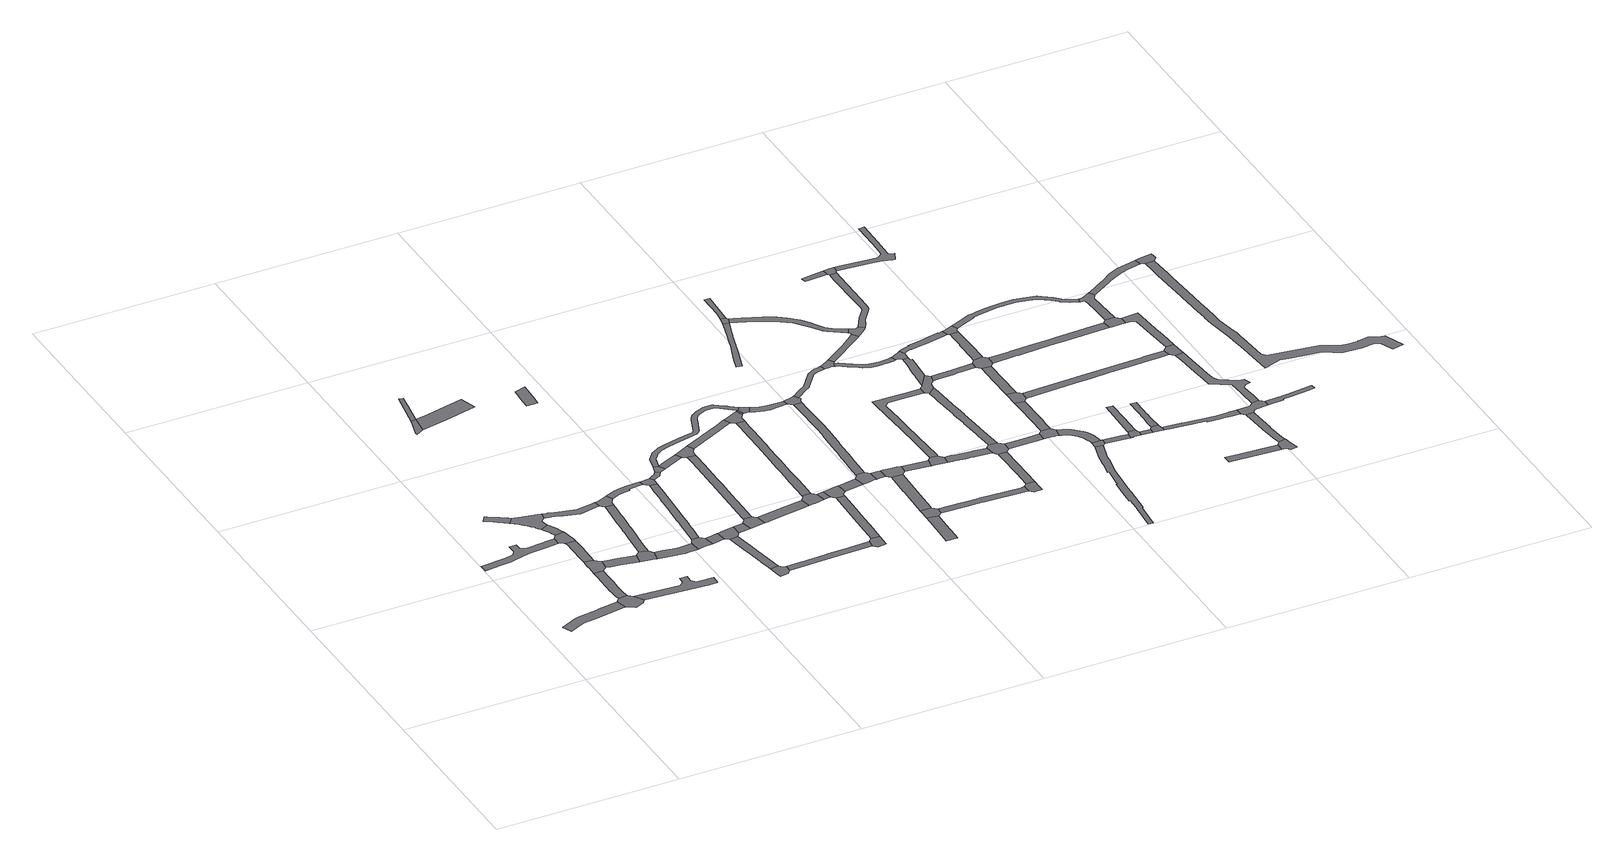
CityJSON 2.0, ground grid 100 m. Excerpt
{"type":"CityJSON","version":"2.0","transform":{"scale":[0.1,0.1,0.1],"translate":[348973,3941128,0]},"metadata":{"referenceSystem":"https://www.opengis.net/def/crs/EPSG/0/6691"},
"CityObjects":{
"road1":{"type":"Road","attributes":{"RoadStructureAttribute.sectionType":"1"},"geometry":[{"type":"MultiSurface","lod":"1","boundaries":[[[0,1,2,3,4,5,6,7,8,9,10,11,12]]]}]},
"road2":{"type":"Road","geometry":[{"type":"MultiSurface","lod":"1","boundaries":[[[13,14,15,16,17,18,19,20,21,22,23,24,25,26,27,28,29,30,31,32,33,34,35,36,37,38]]]}]},
"road3":{"type":"Road","geometry":[{"type":"MultiSurface","lod":"1","boundaries":[[[39,40,41,6,5,42,43,44,45]]]}]},
"road4":{"type":"Road","attributes":{"RoadStructureAttribute.sectionType":"1"},"geometry":[{"type":"MultiSurface","lod":"1","boundaries":[[[46,47,48,49,50,51,52,41,40,53,54,55,56,57,58,59,60,61,62]]]}]},
"road5":{"type":"Road","attributes":{"RoadStructureAttribute.sectionType":"1"},"geometry":[{"type":"MultiSurface","lod":"1","boundaries":[[[63,64,65,66,67,68,69,70,71,72,73]]]}]},
"road6":{"type":"Road","geometry":[{"type":"MultiSurface","lod":"1","boundaries":[[[61,74,75,76,77,78,79,80,81,82,83,84,62]]]}]},
"road7":{"type":"Road","attributes":{"RoadStructureAttribute.sectionType":"1"},"geometry":[{"type":"MultiSurface","lod":"1","boundaries":[[[85,86,87,88,89,90,79,78,91,92,93,94]]]}]},
"road8":{"type":"Road","geometry":[{"type":"MultiSurface","lod":"1","boundaries":[[[95,96,97,98,69,68,99,100,101,102,103,104,105,106,107,108,109,110,111]]]}]},
"road9":{"type":"Road","geometry":[{"type":"MultiSurface","lod":"1","boundaries":[[[112,113,114,85,94,115,116,117,118,119,120,121,122,123,124,13,38]]]}]},
"road10":{"type":"Road","attributes":{"RoadStructureAttribute.sectionType":"1"},"geometry":[{"type":"MultiSurface","lod":"1","boundaries":[[[108,125,126,127,128,129,123,122,130,131,132,109]]]}]},
"road11":{"type":"Road","attributes":{"RoadStructureAttribute.sectionType":"1"},"geometry":[{"type":"MultiSurface","lod":"1","boundaries":[[[133,134,75,74,135,136,137,138]]]}]},
"road12":{"type":"Road","geometry":[{"type":"MultiSurface","lod":"1","boundaries":[[[139,140,141,142,143,144,145,146,147,148,39,45]]]}]},
"road13":{"type":"Road","geometry":[{"type":"MultiSurface","lod":"1","boundaries":[[[149,150,151,152,153]]]}]},
"road14":{"type":"Road","geometry":[{"type":"MultiSurface","lod":"1","boundaries":[[[137,154,155,156,157,158,159,160,161,138]]]}]},
"road15":{"type":"Road","attributes":{"RoadStructureAttribute.sectionType":"1"},"geometry":[{"type":"MultiSurface","lod":"1","boundaries":[[[162,163,164,165,166,167,168,169,170,171,172,173,95,111]]]}]},
"road16":{"type":"Road","attributes":{"RoadStructureAttribute.sectionType":"1"},"geometry":[{"type":"MultiSurface","lod":"1","boundaries":[[[149,174,175,176,177,150]]]}]},
"road17":{"type":"Road","attributes":{"RoadStructureAttribute.sectionType":"1"},"geometry":[{"type":"MultiSurface","lod":"1","boundaries":[[[159,178,179,180,181,182,183,184,185,186,187,188,189,190,191,192,193,194,195,196,160]]]}]},
"road18":{"type":"Road","attributes":{"RoadStructureAttribute.sectionType":"1"},"geometry":[{"type":"MultiSurface","lod":"1","boundaries":[[[197,198,199,200,201,202,158,157,203,204,205,206,207]]]}]},
"road19":{"type":"Road","attributes":{"function":"3","RoadStructureAttribute.sectionType":"1"},"geometry":[{"type":"MultiSurface","lod":"1","boundaries":[[[208,209,210,211,212,213,149,153]]]}]},
"road20":{"type":"Road","geometry":[{"type":"MultiSurface","lod":"1","boundaries":[[[214,215,216,217,167,166,218,190,189,219,220]]]}]},
"road21":{"type":"Road","geometry":[{"type":"MultiSurface","lod":"1","boundaries":[[[221,222,223,224,225,197,207]]]}]},
"road22":{"type":"Road","attributes":{"RoadStructureAttribute.sectionType":"1"},"geometry":[{"type":"MultiSurface","lod":"1","boundaries":[[[226,227,228,229,230,231,232,233,234,235,236,214,220]]]}]},
"road23":{"type":"Road","attributes":{"RoadStructureAttribute.sectionType":"1"},"geometry":[{"type":"MultiSurface","lod":"1","boundaries":[[[222,237,238,239,240,223]]]}]},
"road24":{"type":"Road","attributes":{"RoadStructureAttribute.sectionType":"1"},"geometry":[{"type":"MultiSurface","lod":"1","boundaries":[[[224,241,242,243,244,245,246,247,248,249,250,251,252,253,254,255,256,257,258,259,260,261,262,263,264,265,266,267,268,269,225]]]}]},
"road25":{"type":"Road","geometry":[{"type":"MultiSurface","lod":"1","boundaries":[[[270,271,272,273,274,275,276,277,278,279]]]}]},
"road26":{"type":"Road","attributes":{"RoadStructureAttribute.sectionType":"1"},"geometry":[{"type":"MultiSurface","lod":"1","boundaries":[[[280,281,282,283,284,285,275,274,286,287,288,289]]]}]},
"road27":{"type":"Road","geometry":[{"type":"MultiSurface","lod":"1","boundaries":[[[288,290,291,292,293,239,238,289]]]}]},
"road28":{"type":"Road","geometry":[{"type":"MultiSurface","lod":"1","boundaries":[[[250,294,295,296,297,231,230,251]]]}]},
"road29":{"type":"Road","attributes":{"RoadStructureAttribute.sectionType":"1"},"geometry":[{"type":"MultiSurface","lod":"1","boundaries":[[[298,299,291,290]]]}]},
"road30":{"type":"Road","attributes":{"RoadStructureAttribute.sectionType":"1"},"geometry":[{"type":"MultiSurface","lod":"1","boundaries":[[[300,301,302,295,294,303,304]]]}]},
"road31":{"type":"Road","geometry":[{"type":"MultiSurface","lod":"1","boundaries":[[[305,306,307,308,309,310]]]}]},
"road32":{"type":"Road","geometry":[{"type":"MultiSurface","lod":"1","boundaries":[[[311,312,313,314,315,300,304]]]}]},
"road33":{"type":"Road","geometry":[{"type":"MultiSurface","lod":"1","boundaries":[[[316,317,318,319,320,321,299,298]]]}]},
"road34":{"type":"Road","attributes":{"RoadStructureAttribute.sectionType":"1"},"geometry":[{"type":"MultiSurface","lod":"1","boundaries":[[[270,322,323,324,325,326,327,328,329,330,331,332,271]]]}]},
"road35":{"type":"Road","attributes":{"RoadStructureAttribute.sectionType":"1"},"geometry":[{"type":"MultiSurface","lod":"1","boundaries":[[[333,334,312,311,335]]]}]},
"road36":{"type":"Road","attributes":{"RoadStructureAttribute.sectionType":"1"},"geometry":[{"type":"MultiSurface","lod":"1","boundaries":[[[336,337,338,339,340,341,342,343,320,319,344,345,346,347,348,349,350,351,352,353,354,355,356,357,358,359,360,361]]]}]},
"road37":{"type":"Road","attributes":{"RoadStructureAttribute.sectionType":"1"},"geometry":[{"type":"MultiSurface","lod":"1","boundaries":[[[362,363,364,317,316,365,366,367,368,369,370]]]}]},
"road38":{"type":"Road","geometry":[{"type":"MultiSurface","lod":"1","boundaries":[[[361,360,371,372,373,333,335]]]}]},
"road39":{"type":"Road","geometry":[{"type":"MultiSurface","lod":"1","boundaries":[[[326,325,374,375,376,377,378,379,380]]]}]},
"road40":{"type":"Road","attributes":{"RoadStructureAttribute.sectionType":"1"},"geometry":[{"type":"MultiSurface","lod":"1","boundaries":[[[381,382,383,384,385,386,387,388,389,390,391,392,393,394,395,396,397,398,399,400,401,402,403,404,405,406,407,408,409,410,411,412,413,414,415,416,417,313,312,418,419,420,421,422,423,424,425,426,427,428,429,430,431,432,433,434,435,436,437,438,439,440,441]]]}]},
"road41":{"type":"Road","geometry":[{"type":"MultiSurface","lod":"1","boundaries":[[[442,443,444,445,446,447,448,362,370]]]}]},
"road42":{"type":"Road","attributes":{"RoadStructureAttribute.sectionType":"1"},"geometry":[{"type":"MultiSurface","lod":"1","boundaries":[[[449,450,451,452,453,454,455,456,457,458,459,460,461,373,372]]]}]},
"road43":{"type":"Road","attributes":{"RoadStructureAttribute.sectionType":"1"},"geometry":[{"type":"MultiSurface","lod":"1","boundaries":[[[379,462,463,464,465,466,467,468,469,470,471,472,380]]]}]},
"road44":{"type":"Road","attributes":{"RoadStructureAttribute.sectionType":"1"},"geometry":[{"type":"MultiSurface","lod":"1","boundaries":[[[445,444,473,474]]]}]},
"road45":{"type":"Road","attributes":{"RoadStructureAttribute.sectionType":"1"},"geometry":[{"type":"MultiSurface","lod":"1","boundaries":[[[475,476,477,478,479,480,481,482,483,484,485,486,487,488,489,490,491,492,493,494,495,496,497,498,499,500,501,447,446]]]}]},
"road46":{"type":"Road","geometry":[{"type":"MultiSurface","lod":"1","boundaries":[[[502,474,473,469,468,503,504,505]]]}]},
"road47":{"type":"Road","attributes":{"RoadStructureAttribute.sectionType":"1"},"geometry":[{"type":"MultiSurface","lod":"1","boundaries":[[[504,506,507,508,509,505]]]}]},
"road48":{"type":"Road","geometry":[{"type":"MultiSurface","lod":"1","boundaries":[[[510,511,454,453,490,489,512,513,514]]]}]},
"road49":{"type":"Road","attributes":{"RoadStructureAttribute.sectionType":"1"},"geometry":[{"type":"MultiSurface","lod":"1","boundaries":[[[515,516,517,518,519,520,521,522,523]]]}]},
"road50":{"type":"Road","geometry":[{"type":"MultiSurface","lod":"1","boundaries":[[[524,382,510,514]]]}]},
"road51":{"type":"Road","attributes":{"RoadStructureAttribute.sectionType":"1"},"geometry":[{"type":"MultiSurface","lod":"1","boundaries":[[[524,525,526,527,383,382]]]}]},
"road52":{"type":"Road","geometry":[{"type":"MultiSurface","lod":"1","boundaries":[[[528,529,530,508,507,531,532,533,534,535,536,537]]]}]},
"road53":{"type":"Road","geometry":[{"type":"MultiSurface","lod":"1","boundaries":[[[538,539,523,522,540,541,542,543]]]}]},
"road54":{"type":"Road","attributes":{"RoadStructureAttribute.sectionType":"1"},"geometry":[{"type":"MultiSurface","lod":"1","boundaries":[[[536,544,545,546,547,537]]]}]},
"road55":{"type":"Road","attributes":{"RoadStructureAttribute.sectionType":"1"},"geometry":[{"type":"MultiSurface","lod":"1","boundaries":[[[542,548,549,550,551,552,553,554,555,543]]]}]},
"road56":{"type":"Road","attributes":{"RoadStructureAttribute.sectionType":"1"},"geometry":[{"type":"MultiSurface","lod":"1","boundaries":[[[556,557,558,559,526,525,560,561,562,563,564]]]}]},
"road57":{"type":"Road","attributes":{"RoadStructureAttribute.sectionType":"1"},"geometry":[{"type":"MultiSurface","lod":"1","boundaries":[[[565,566,567,568,569,570,571,572,573,574,575,576,577,578,579,580,581,582,583,584,529,528,585,586,587,588,589,590,591,592,593,594,595,596,597]]]}]},
"road58":{"type":"Road","geometry":[{"type":"MultiSurface","lod":"1","boundaries":[[[598,599,600,546,545,551,550,601,602]]]}]},
"road59":{"type":"Road","geometry":[{"type":"MultiSurface","lod":"1","boundaries":[[[603,564,563,597,596,604,605,606,607]]]}]},
"road60":{"type":"Road","attributes":{"RoadStructureAttribute.sectionType":"1"},"geometry":[{"type":"MultiSurface","lod":"1","boundaries":[[[601,608,609,610,611,612,602]]]}]},
"road61":{"type":"Road","attributes":{"RoadStructureAttribute.sectionType":"1"},"geometry":[{"type":"MultiSurface","lod":"1","boundaries":[[[613,614,615,616,617,618,541,540,619,620,621,622,623]]]}]},
"road62":{"type":"Road","geometry":[{"type":"MultiSurface","lod":"1","boundaries":[[[624,625,611,610,626,627,628,629]]]}]},
"road63":{"type":"Road","attributes":{"RoadStructureAttribute.sectionType":"1"},"geometry":[{"type":"MultiSurface","lod":"1","boundaries":[[[630,631,632,633,634,635,636,637,638,639,640,641,642,607,606,643,644,645,646,647,648,649,650,651,652,653,654,655,656,657,658,659]]]}]},
"road64":{"type":"Road","geometry":[{"type":"MultiSurface","lod":"1","boundaries":[[[660,661,662,663,664,665,666,667]]]}]},
"road65":{"type":"Road","attributes":{"RoadStructureAttribute.sectionType":"1"},"geometry":[{"type":"MultiSurface","lod":"1","boundaries":[[[668,669,670,671,672,629,628,673,674,675,676,677,678,679,680,681]]]}]},
"road66":{"type":"Road","attributes":{"RoadStructureAttribute.sectionType":"1"},"geometry":[{"type":"MultiSurface","lod":"1","boundaries":[[[661,682,683,684,685,686,687,688,689,662]]]}]},
"road67":{"type":"Road","geometry":[{"type":"MultiSurface","lod":"1","boundaries":[[[690,691,692,693,694,695,613,623]]]}]},
"road68":{"type":"Road","attributes":{"RoadStructureAttribute.sectionType":"1"},"geometry":[{"type":"MultiSurface","lod":"1","boundaries":[[[696,697,698,699,700,701,702,703,704,705,706,625,624,707,708,709,710,711,712,713,714,715,716,717,718,719,720,721,722]]]}]},
"road69":{"type":"Road","geometry":[{"type":"MultiSurface","lod":"1","boundaries":[[[658,723,724,725,726,727,728,729,659]]]}]},
"road70":{"type":"Road","attributes":{"RoadStructureAttribute.sectionType":"1"},"geometry":[{"type":"MultiSurface","lod":"1","boundaries":[[[730,731,732,733,734,694,693,735,736,737]]]}]},
"road71":{"type":"Road","attributes":{"RoadStructureAttribute.sectionType":"1"},"geometry":[{"type":"MultiSurface","lod":"1","boundaries":[[[738,739,740,741,742,743,744,745,746,747,748,749,750,751,752,667,666,665,753,754,755,756,757,758,759,760,761,762,763,764,765,766,666,767,768,769,770,771,772,773,774,775,776,777,778]]]}]},
"road72":{"type":"Road","geometry":[{"type":"MultiSurface","lod":"1","boundaries":[[[779,780,781,782,681,680,730,737]]]}]},
"road73":{"type":"Road","attributes":{"RoadStructureAttribute.sectionType":"1"},"geometry":[{"type":"MultiSurface","lod":"1","boundaries":[[[783,784,785,786,787,788,789,790,791,792,793,794,795,796,797,798,799,800,801,802,803,804,805,806,807,808,809,810,811,726,725]]]}]},
"road74":{"type":"Road","attributes":{"RoadStructureAttribute.sectionType":"1"},"geometry":[{"type":"MultiSurface","lod":"1","boundaries":[[[812,813,814,815,816,817,818,819,820,821,822,823,824,782,781,825,826,827,828,829,830,831,832,833,834]]]}]},
"road75":{"type":"Road","attributes":{"RoadStructureAttribute.sectionType":"1"},"geometry":[{"type":"MultiSurface","lod":"1","boundaries":[[[835,836,837,838,839,728,727,840,841,842,843,844]]]}]},
"road76":{"type":"Road","attributes":{"RoadStructureAttribute.sectionType":"1"},"geometry":[{"type":"MultiSurface","lod":"1","boundaries":[[[845,846,780,779,847,848,849]]]}]},
"road77":{"type":"Road","geometry":[{"type":"MultiSurface","lod":"1","boundaries":[[[850,722,721,851,834,833,852,853,854,855]]]}]},
"road78":{"type":"Road","attributes":{"RoadStructureAttribute.sectionType":"1"},"geometry":[{"type":"MultiSurface","lod":"1","boundaries":[[[856,857,858,859,860,861,862,863,864,865,866,850,855]]]}]},
"road79":{"type":"Road","geometry":[{"type":"MultiSurface","lod":"1","boundaries":[[[860,867,868,869,870,871,872,873,800,799,874,861]]]}]},
"road80":{"type":"Road","attributes":{"RoadStructureAttribute.sectionType":"1"},"geometry":[{"type":"MultiSurface","lod":"1","boundaries":[[[875,876,877,878,879,880,881,882,883,884,885,886,887,888,889,890,891,892,893,894,895,896,897,898,899,900,901,902,903,904,905]]]}]},
"road81":{"type":"Road","geometry":[{"type":"MultiSurface","lod":"1","boundaries":[[[906,844,843,907,908,909,910,911,912,738,778]]]}]},
"road82":{"type":"Road","geometry":[{"type":"MultiSurface","lod":"1","boundaries":[[[913,914,915,845,849,916,917,918,919,920]]]}]},
"road83":{"type":"Road","attributes":{"RoadStructureAttribute.sectionType":"1"},"geometry":[{"type":"MultiSurface","lod":"1","boundaries":[[[921,922,923,854,853,924,925,926,927]]]}]},
"road84":{"type":"Road","attributes":{"RoadStructureAttribute.sectionType":"1"},"geometry":[{"type":"MultiSurface","lod":"1","boundaries":[[[928,915,914,929,930,931,932,933,934,935]]]}]},
"road85":{"type":"Road","attributes":{"RoadStructureAttribute.sectionType":"1"},"geometry":[{"type":"MultiSurface","lod":"1","boundaries":[[[936,937,938,939,940,941,942,943,944,945,946,947,948,949,950,951,952,953,954,955,956,957,958,913,920]]]}]},
"road86":{"type":"Road","geometry":[{"type":"MultiSurface","lod":"1","boundaries":[[[959,960,961,935,934,962,963,964]]]}]},
"road87":{"type":"Road","geometry":[{"type":"MultiSurface","lod":"1","boundaries":[[[946,965,886,885,966,967,947]]]}]},
"road88":{"type":"Road","attributes":{"RoadStructureAttribute.sectionType":"1"},"geometry":[{"type":"MultiSurface","lod":"1","boundaries":[[[968,969,970,971,972,973,974,975,976,910,909,977,978,979,980,981,982,983,984,985,986,987,988]]]}]},
"road89":{"type":"Road","attributes":{"RoadStructureAttribute.sectionType":"1"},"geometry":[{"type":"MultiSurface","lod":"1","boundaries":[[[989,990,991,992,993,994,995,996,997,998,869,868,999,1000,1001,1002,1003,1004,1005,1006,1007,1008]]]}]},
"road90":{"type":"Road","geometry":[{"type":"MultiSurface","lod":"1","boundaries":[[[1009,1010,1011,1012,1013,1014]]]}]},
"road91":{"type":"Road","attributes":{"RoadStructureAttribute.sectionType":"1"},"geometry":[{"type":"MultiSurface","lod":"1","boundaries":[[[1015,1016,1017,1018,1019,959,964]]]}]},
"road92":{"type":"Road","geometry":[{"type":"MultiSurface","lod":"1","boundaries":[[[1020,1021,921,927,1017,1016,1022,1023]]]}]},
"road93":{"type":"Road","attributes":{"RoadStructureAttribute.sectionType":"1"},"geometry":[{"type":"MultiSurface","lod":"1","boundaries":[[[1024,1025,967,966,1026]]]}]},
"road94":{"type":"Road","geometry":[{"type":"MultiSurface","lod":"1","boundaries":[[[987,1027,1028,1029,1030,1031,1032,1009,1014,988]]]}]},
"road95":{"type":"Road","attributes":{"RoadStructureAttribute.sectionType":"1"},"geometry":[{"type":"MultiSurface","lod":"1","boundaries":[[[1033,1034,1035,1036,1037,1038,1021,1020,1039,1040,1041,1042,1043,1044]]]}]},
"road96":{"type":"Road","geometry":[{"type":"MultiSurface","lod":"1","boundaries":[[[1043,1045,1046,1047,1048,1049,1050,1008,1007,1044]]]}]},
"road97":{"type":"Road","geometry":[{"type":"MultiSurface","lod":"1","boundaries":[[[1051,1052,1053,1054,1024,1026,1055,1056,1057,1058,1059,1060]]]}]},
"road98":{"type":"Road","attributes":{"RoadStructureAttribute.sectionType":"1"},"geometry":[{"type":"MultiSurface","lod":"1","boundaries":[[[1061,1062,1063,1064,1053,1052]]]}]},
"road99":{"type":"Road","attributes":{"RoadStructureAttribute.sectionType":"1"},"geometry":[{"type":"MultiSurface","lod":"1","boundaries":[[[1059,1065,1066,1067,1060]]]}]},
"road100":{"type":"Road","geometry":[{"type":"MultiSurface","lod":"1","boundaries":[[[1068,1067,1066,1069,1070,1071,1072,1073]]]}]},
"road101":{"type":"Road","attributes":{"RoadStructureAttribute.sectionType":"1"},"geometry":[{"type":"MultiSurface","lod":"1","boundaries":[[[1030,1074,1075,1076,1077,1078,1079,1080,1081,1082,1083,1084,1085,1086,1087,1088,1089,1090,1091,1092,1093,1094,1031]]]}]},
"road102":{"type":"Road","attributes":{"RoadStructureAttribute.sectionType":"1"},"geometry":[{"type":"MultiSurface","lod":"1","boundaries":[[[1095,1096,1097,1098,1099,1100,1101,1102,1103,1104,1068,1073]]]}]},
"road103":{"type":"Road","attributes":{"RoadStructureAttribute.sectionType":"1"},"geometry":[{"type":"MultiSurface","lod":"1","boundaries":[[[1105,1106,1107,1108,1109,1110,1111,963,962,1112,1113,1114,1115,1116,1117,1118,1119,1120,1121,1122]]]}]},
"road104":{"type":"Road","attributes":{"RoadStructureAttribute.sectionType":"1"},"geometry":[{"type":"MultiSurface","lod":"1","boundaries":[[[1022,1123,1124,1125,1126,1127,1128,1129,1130,1131,1132,1133,1134,1135,1136,1137,1023]]]}]},
"road105":{"type":"Road","attributes":{"RoadStructureAttribute.sectionType":"1"},"geometry":[{"type":"MultiSurface","lod":"1","boundaries":[[[1138,1139,1140,1141,1142,1143]]]}]},
"road106":{"type":"Road","attributes":{"RoadStructureAttribute.sectionType":"1"},"geometry":[{"type":"MultiSurface","lod":"1","boundaries":[[[1144,1145,1146,1147,1148,1149,1150,1151,1152,1153,1154,1071,1070,1155,1156,1157,1158,1159,1160,1161,1162,1163,1164,1165,1166]]]}]},
"road107":{"type":"Road","attributes":{"RoadStructureAttribute.sectionType":"1"},"geometry":[{"type":"MultiSurface","lod":"1","boundaries":[[[1167,1168,1169,1170,1171,1172,1173,1174,1175,1176,1177,1178,1179,1180,1181,1182,1183,1184,1048,1047,1185,1186,1187,1188,1189,1190,1191,1192,1193,1194,1195,1196,1197,1198,1199,1200,1201]]]}]},
"road108":{"type":"Road","geometry":[{"type":"MultiSurface","lod":"1","boundaries":[[[1202,1203,1204,1205,1143,1142,1206,1207,1208]]]}]},
"road109":{"type":"Road","attributes":{"RoadStructureAttribute.sectionType":"1"},"geometry":[{"type":"MultiSurface","lod":"1","boundaries":[[[1209,1210,1211,1212,1213,1214,1205,1204,1215,1216,1217,1218,1219,1220,1221]]]}]},
"road110":{"type":"Road","geometry":[{"type":"MultiSurface","lod":"1","boundaries":[[[1222,1223,1224,1166,1165,1221,1220,1225,1226,1227,1228]]]}]},
"road111":{"type":"Road","geometry":[{"type":"MultiSurface","lod":"1","boundaries":[[[1229,1130,1129,1230,1231,1232,1233,1234,1235,1236]]]}]},
"road112":{"type":"Road","geometry":[{"type":"MultiSurface","lod":"1","boundaries":[[[1237,1238,1239,1240,1201,1200,1241,1242,1243,1244,1229,1236]]]}]},
"road113":{"type":"Road","geometry":[{"type":"MultiSurface","lod":"1","boundaries":[[[1245,1246,1247,1248,1249,1105,1122]]]}]},
"road114":{"type":"Road","geometry":[{"type":"MultiSurface","lod":"1","boundaries":[[[1250,1251,1252,1253,1254,1255,1256,1257,1258,1259,1260,1261,1262,1246,1245,1263,1264,1265,1266,1267,1268,1269,1270,1271,1272,1273,1222,1228]]]}]},
"road115":{"type":"Road","attributes":{"RoadStructureAttribute.sectionType":"1"},"geometry":[{"type":"MultiSurface","lod":"1","boundaries":[[[1234,1274,1275,1276,1277,1249,1248,1278,1279,1280,1281,1282,1283,1235]]]}]},
"road116":{"type":"Road","attributes":{"RoadStructureAttribute.sectionType":"1"},"geometry":[{"type":"MultiSurface","lod":"1","boundaries":[[[1284,1285,1286,1287,1288,1289,1290,1291,1292,1293,1294,1295,1296,1227,1226]]]}]},
"road117":{"type":"Road","attributes":{"RoadStructureAttribute.sectionType":"1"},"geometry":[{"type":"MultiSurface","lod":"1","boundaries":[[[1297,1298,1299,1300,1301,1302,1303,1239,1238,1304,1305,1306,1307,1308,1309,1310]]]}]},
"road118":{"type":"Road","geometry":[{"type":"MultiSurface","lod":"1","boundaries":[[[1311,1312,1313,1314,1310,1309,1315]]]}]},
"road119":{"type":"Road","attributes":{"RoadStructureAttribute.sectionType":"1"},"geometry":[{"type":"MultiSurface","lod":"1","boundaries":[[[1316,1317,1318,1319,1320,1321,1322,1323,1324,1325,1326,1327,1328,1329,1330,1331,1332,1333,1334,1335,1336,1337,1338,1339,1340,1341,1342,1343,1344,1345,1346,1347,1348,1349,1350,1351,1352,1353,1354,1355,1356,1357,1358,1359,1360,1361,1362,1363,1364,1365,1366,1367,1368,1369,1370,1371,1372,1373,1374,1375,1376,1377,1378,1379,1311,1315]]]}]}
},
"vertices":[
[217,457,0],[225,459,0],[314,473,0],[320,474,0],[431,492,0],[469,498,0],[455,556,0],[345,539,0],[335,537,0],[225,520,0],[199,515,0],[111,471,0],[137,421,0],
[437,1202,0],[424,1200,0],[333,1192,0],[326,1191,0],[274,1186,0],[249,1203,0],[248,1238,0],[207,1235,0],[209,1191,0],[194,1167,0],[192,1165,0],[184,1164,0],[150,1156,0],[7,1142,0],[8,1096,0],[87,1104,0],[138,1108,0],[155,1110,0],[181,1117,0],[227,1129,0],[262,1138,0],[271,1140,0],[276,1142,0],[277,1142,0],[372,1150,0],[436,1156,0],
[547,566,0],[523,586,0],[473,580,0],[483,490,0],[514,472,0],[563,489,0],[579,514,0],
[469,797,0],[468,706,0],[467,657,0],[467,644,0],[468,634,0],[468,618,0],[469,604,0],[521,593,0],[520,608,0],[518,620,0],[518,640,0],[518,642,0],[518,675,0],[519,724,0],[519,779,0],[520,838,0],[469,838,0],
[200,1499,0],[217,1488,0],[241,1470,0],[259,1458,0],[285,1440,0],[305,1425,0],[333,1463,0],[321,1471,0],[284,1494,0],[232,1527,0],[223,1534,0],
[543,858,0],[552,917,0],[540,919,0],[532,929,0],[521,943,0],[470,951,0],[469,913,0],[469,899,0],[469,896,0],[469,890,0],[469,856,0],
[469,1139,0],[471,1112,0],[470,1095,0],[470,1061,0],[470,1036,0],[470,1020,0],[522,1070,0],[522,1128,0],[522,1130,0],[522,1137,0],
[484,1430,0],[464,1434,0],[450,1437,0],[388,1450,0],[325,1410,0],[345,1394,0],[353,1387,0],[362,1376,0],[374,1364,0],[386,1350,0],[399,1335,0],[401,1332,0],[411,1316,0],[419,1305,0],[464,1329,0],[454,1369,0],[475,1390,0],
[444,1157,0],[448,1157,0],[465,1142,0],[521,1151,0],[521,1154,0],[520,1163,0],[517,1182,0],[514,1198,0],[512,1213,0],[511,1217,0],[506,1237,0],[455,1226,0],[452,1222,0],
[426,1294,0],[434,1278,0],[442,1262,0],[449,1245,0],[451,1237,0],[498,1258,0],[490,1280,0],[483,1295,0],
[633,904,0],[582,912,0],[568,853,0],[617,846,0],[716,829,0],[726,889,0],
[924,491,0],[971,488,0],[974,538,0],[901,543,0],[879,544,0],[859,567,0],[862,606,0],[822,609,0],[819,569,0],[797,550,0],
[320,2466,0],[294,2461,0],[262,2353,0],[267,2343,0],[309,2368,0],
[769,820,0],[779,819,0],[781,818,0],[804,815,0],[814,873,0],[796,898,0],[751,908,0],[744,903,0],
[516,1383,0],[531,1378,0],[570,1367,0],[653,1344,0],[766,1365,0],[760,1403,0],[743,1400,0],[656,1386,0],[586,1405,0],[547,1415,0],[514,1423,0],[509,1424,0],
[340,2586,0],[353,2663,0],[329,2667,0],[315,2587,0],
[803,977,0],[810,1054,0],[816,1117,0],[817,1145,0],[818,1148,0],[821,1182,0],[826,1235,0],[826,1238,0],[830,1284,0],[833,1319,0],[833,1328,0],[834,1341,0],[788,1344,0],[788,1340,0],[775,1187,0],[772,1146,0],[768,1108,0],[768,1107,0],[761,1028,0],
[1016,861,0],[965,858,0],[949,857,0],[926,859,0],[911,859,0],[861,867,0],[832,810,0],[920,797,0],[950,795,0],[972,797,0],[1021,800,0],
[415,2387,0],[450,2395,0],[627,2435,0],[600,2526,0],[470,2497,0],[395,2480,0],
[838,1429,0],[831,1426,0],[786,1408,0],[773,1405,0],[778,1354,0],[836,1369,0],[853,1393,0],
[1061,806,0],[1106,813,0],[1096,873,0],[1073,894,0],[1033,894,0],
[901,1415,0],[961,1422,0],[962,1435,0],[1010,1441,0],[1044,1442,0],[1042,1469,0],[1040,1469,0],[977,1465,0],[936,1460,0],[892,1452,0],[872,1443,0],
[1122,815,0],[1177,825,0],[1167,884,0],[1121,876,0],
[1079,975,0],[1080,986,0],[1081,996,0],[1084,1033,0],[1087,1086,0],[1093,1155,0],[1094,1175,0],[1102,1292,0],[1103,1310,0],[1109,1415,0],[1069,1418,0],[1066,1372,0],[1065,1364,0],[1065,1353,0],[1062,1303,0],[1062,1302,0],[1059,1266,0],[1059,1260,0],[1058,1248,0],[1052,1175,0],[1052,1166,0],[1052,1162,0],[1046,1078,0],[1045,1062,0],[1044,1052,0],[1043,1044,0],[1042,1028,0],[1040,1006,0],[1036,935,0],
[1335,429,0],[1333,467,0],[1326,467,0],[1308,482,0],[1302,488,0],[1257,480,0],[1263,445,0],[1268,411,0],[1270,400,0],[1315,405,0],
[1222,682,0],[1223,673,0],[1243,559,0],[1243,555,0],[1249,525,0],[1254,499,0],[1272,666,0],[1271,670,0],[1245,814,0],[1200,808,0],
[1264,839,0],[1264,900,0],[1188,888,0],[1180,886,0],
[1112,1453,0],[1099,1478,0],[1084,1471,0],[1053,1469,0],
[1333,850,0],[1321,910,0],
[1147,1516,0],[1134,1497,0],[1116,1487,0],[1154,1475,0],[1170,1500,0],
[928,2487,0],[865,2467,0],[861,2375,0],[859,2330,0],[919,2327,0],[923,2391,0],
[1206,1517,0],[1188,1554,0],[1161,1561,0],[1160,1560,0],[1150,1521,0],
[1418,863,0],[1408,923,0],[1393,937,0],[1386,943,0],[1341,944,0],[1341,932,0],
[1566,436,0],[1611,437,0],[1612,437,0],[1794,443,0],[1797,484,0],[1651,478,0],[1650,478,0],[1564,475,0],[1549,475,0],[1420,470,0],[1419,470,0],
[1306,1610,0],[1215,1567,0],[1323,1574,0],
[1348,1557,0],[1348,1510,0],[1347,1400,0],[1346,1293,0],[1345,1244,0],[1343,1097,0],[1343,1089,0],[1342,1016,0],[1386,947,0],[1388,1047,0],[1389,1160,0],[1389,1162,0],[1390,1190,0],[1391,1242,0],[1391,1245,0],[1391,1260,0],[1392,1333,0],[1392,1353,0],[1392,1368,0],[1393,1416,0],[1393,1417,0],[1393,1468,0],[1393,1473,0],[1394,1540,0],[1394,1559,0],[1348,1560,0],
[1672,964,0],[1553,946,0],[1539,944,0],[1439,866,0],[1442,867,0],[1554,884,0],[1640,897,0],[1656,900,0],[1682,905,0],
[1394,1589,0],[1410,1616,0],[1393,1652,0],
[1815,422,0],[1862,426,0],[1862,431,0],[1862,436,0],[1863,454,0],[1864,503,0],[1818,505,0],
[1759,1827,0],[1758,1826,0],[1777,1849,0],[1773,1851,0],[1757,1865,0],[1739,1878,0],[1728,1886,0],[1716,1895,0],[1676,1927,0],[1674,1928,0],[1669,1928,0],[1619,1928,0],[1609,1924,0],[1599,1920,0],[1573,1910,0],[1549,1895,0],[1545,1890,0],[1543,1890,0],[1525,1869,0],[1524,1867,0],[1519,1853,0],[1486,1766,0],[1473,1751,0],[1460,1749,0],[1421,1740,0],[1387,1733,0],[1300,1714,0],[1291,1712,0],[1279,1708,0],[1260,1701,0],[1252,1698,0],[1228,1683,0],[1214,1674,0],[1207,1665,0],[1199,1656,0],[1178,1629,0],[1170,1597,0],[1196,1587,0],[1205,1619,0],[1221,1637,0],[1233,1653,0],[1249,1663,0],[1265,1675,0],[1307,1688,0],[1347,1697,0],[1487,1726,0],[1509,1749,0],[1516,1767,0],[1529,1802,0],[1546,1846,0],[1549,1852,0],[1564,1872,0],[1593,1887,0],[1612,1895,0],[1620,1898,0],[1622,1899,0],[1666,1899,0],[1690,1881,0],[1721,1855,0],[1755,1829,0],[1757,1828,0],
[1714,910,0],[1718,911,0],[1772,920,0],[1762,979,0],[1739,998,0],[1692,998,0],[1692,988,0],
[1514,1665,0],[1548,1681,0],[1601,1707,0],[1670,1740,0],[1676,1744,0],[1659,1780,0],[1649,1775,0],[1645,1773,0],[1607,1755,0],[1555,1730,0],[1550,1727,0],[1508,1708,0],[1488,1698,0],
[1866,556,0],[1867,573,0],[1870,677,0],[1870,682,0],[1874,813,0],[1874,817,0],[1876,904,0],[1830,905,0],[1826,733,0],[1821,589,0],[1821,585,0],
[1809,926,0],[1799,985,0],
[1740,1082,0],[1741,1134,0],[1740,1139,0],[1740,1149,0],[1740,1218,0],[1742,1342,0],[1742,1357,0],[1743,1458,0],[1743,1461,0],[1744,1495,0],[1745,1575,0],[1745,1615,0],[1745,1674,0],[1746,1720,0],[1746,1726,0],[1701,1726,0],[1701,1688,0],[1700,1584,0],[1698,1493,0],[1698,1454,0],[1698,1452,0],[1697,1347,0],[1696,1330,0],[1695,1266,0],[1694,1182,0],[1694,1180,0],[1693,1070,0],
[1887,999,0],[1876,917,0],[1897,941,0],[1888,999,0],
[1943,947,0],[2005,955,0],[1991,1016,0],[1934,1007,0],
[1747,1821,0],[1682,1790,0],[1746,1752,0],[1746,1760,0],[1763,1786,0],
[2141,471,0],[2140,447,0],[2140,430,0],[2135,319,0],[2196,316,0],[2197,350,0],[2200,448,0],[2203,535,0],[2143,546,0],
[1774,1791,0],
[1803,1790,0],[1822,1824,0],[1819,1826,0],
[2056,1049,0],[2010,1050,0],[2010,1039,0],[2010,956,0],[2026,958,0],[2048,963,0],[2055,964,0],[2068,966,0],[2083,967,0],[2079,1026,0],
[2144,599,0],[2143,550,0],[2227,555,0],[2228,595,0],[2205,616,0],[2145,618,0],
[2104,968,0],[2134,968,0],[2134,1027,0],[2120,1028,0],
[2205,631,0],[2209,744,0],[2216,947,0],[2156,947,0],[2151,811,0],[2151,804,0],[2147,674,0],[2147,670,0],
[1986,1798,0],[1909,1799,0],[1869,1808,0],[1843,1813,0],[1831,1776,0],[1876,1764,0],[1904,1759,0],[2001,1768,0],[1994,1800,0],
[2027,1694,0],[2028,1649,0],[2028,1625,0],[2029,1585,0],[2030,1543,0],[2030,1511,0],[2030,1500,0],[2029,1453,0],[2027,1427,0],[2027,1425,0],[2026,1416,0],[2024,1366,0],[2022,1327,0],[2020,1280,0],[2020,1268,0],[2019,1245,0],[2018,1239,0],[2015,1167,0],[2013,1129,0],[2011,1077,0],[2062,1192,0],[2062,1196,0],[2068,1339,0],[2068,1342,0],[2069,1355,0],[2073,1437,0],[2074,1459,0],[2075,1481,0],[2075,1514,0],[2074,1558,0],[2071,1695,0],[2069,1748,0],[2026,1746,0],
[2222,1021,0],[2189,1025,0],[2151,1027,0],[2238,968,0],[2243,1018,0],
[2053,1813,0],[2069,1758,0],[2083,1785,0],[2077,1794,0],[2061,1818,0],
[2274,964,0],[2375,954,0],[2376,953,0],[2384,1004,0],[2377,1005,0],
[2696,581,0],[2678,579,0],[2456,587,0],[2451,588,0],[2367,590,0],[2363,590,0],[2376,550,0],[2455,547,0],[2458,546,0],[2678,539,0],[2699,539,0],
[2445,1019,0],[2405,1025,0],[2378,953,0],[2396,952,0],[2462,945,0],[2467,995,0],
[2281,1993,0],[2263,1988,0],[2256,1986,0],[2242,1979,0],[2216,1964,0],[2198,1942,0],[2197,1941,0],[2178,1917,0],[2176,1915,0],[2144,1874,0],[2117,1856,0],[2093,1840,0],[2069,1823,0],[2101,1811,0],[2117,1823,0],[2120,1825,0],[2142,1839,0],[2164,1855,0],[2169,1862,0],[2180,1875,0],[2192,1890,0],[2207,1909,0],[2223,1929,0],[2226,1933,0],[2233,1943,0],[2250,1951,0],[2266,1959,0],[2288,1964,0],[2307,1968,0],[2297,1996,0],
[2086,2585,0],[2084,2594,0],[2056,2598,0],[2055,2586,0],[2051,2571,0],[2048,2556,0],[2079,2548,0],[2092,2582,0],
[2683,973,0],[2618,981,0],[2612,981,0],[2526,989,0],[2506,992,0],[2488,942,0],[2496,941,0],[2554,935,0],[2565,935,0],[2582,933,0],[2600,931,0],[2682,924,0],[2696,923,0],[2690,973,0],
[2084,2603,0],[2087,2656,0],[2093,2757,0],[2095,2788,0],[2065,2788,0],[2062,2651,0],[2061,2636,0],[2057,2601,0],
[2718,518,0],[2763,518,0],[2763,549,0],[2763,599,0],[2717,599,0],[2706,590,0],
[2553,1596,0],[2459,1598,0],[2450,1598,0],[2380,1598,0],[2382,1562,0],[2382,1552,0],[2386,1470,0],[2390,1369,0],[2392,1333,0],[2394,1291,0],[2398,1188,0],[2446,1035,0],[2441,1126,0],[2437,1213,0],[2437,1217,0],[2436,1236,0],[2432,1318,0],[2431,1344,0],[2429,1406,0],[2429,1411,0],[2422,1535,0],[2444,1557,0],[2527,1556,0],[2530,1556,0],[2550,1555,0],[2641,1554,0],[2641,1596,0],
[2328,1969,0],[2351,1970,0],[2359,1967,0],[2368,1992,0],[2378,2004,0],[2359,2031,0],[2315,2006,0],
[2715,898,0],[2716,812,0],[2716,794,0],[2716,761,0],[2717,703,0],[2763,687,0],[2763,688,0],[2762,899,0],
[2572,2236,0],[2544,2252,0],[2533,2258,0],[2504,2277,0],[2475,2302,0],[2444,2353,0],[2430,2373,0],[2400,2416,0],[2351,2461,0],[2309,2491,0],[2279,2508,0],[2249,2520,0],[2201,2539,0],[2152,2559,0],[2116,2573,0],[2045,2543,0],[2017,2448,0],[2000,2390,0],[1991,2360,0],[1990,2359,0],[1976,2319,0],[1947,2241,0],[1931,2180,0],[1961,2174,0],[2001,2305,0],[2015,2351,0],[2016,2356,0],[2024,2381,0],[2054,2475,0],[2195,2502,0],[2205,2498,0],[2268,2469,0],[2294,2455,0],[2296,2454,0],[2309,2443,0],[2357,2407,0],[2411,2337,0],[2450,2283,0],[2454,2279,0],[2471,2262,0],[2556,2206,0],
[2783,919,0],[2782,967,0],[2757,990,0],[2711,996,0],
[2366,1964,0],[2378,1961,0],[2395,1948,0],[2400,1945,0],[2403,1943,0],[2416,1934,0],[2438,1919,0],[2463,1901,0],[2478,1892,0],[2499,1883,0],[2516,1877,0],[2543,1874,0],[2571,1873,0],[2586,1874,0],[2609,1876,0],[2642,1879,0],[2653,1882,0],[2645,1913,0],[2635,1910,0],[2625,1909,0],[2573,1904,0],[2560,1905,0],[2520,1908,0],[2502,1916,0],[2484,1922,0],[2448,1947,0],[2416,1968,0],[2390,1986,0],[2376,1990,0],
[2667,1491,0],[2669,1463,0],[2674,1411,0],[2674,1408,0],[2682,1326,0],[2683,1309,0],[2685,1288,0],[2685,1285,0],[2687,1272,0],[2691,1226,0],[2691,1223,0],[2702,1109,0],[2703,1097,0],[2743,1152,0],[2739,1200,0],[2730,1293,0],[2730,1298,0],[2724,1361,0],[2724,1362,0],[2713,1494,0],[2709,1536,0],[2705,1575,0],[2663,1535,0],
[2558,2179,0],[2533,2157,0],[2524,2150,0],[2478,2115,0],[2413,2069,0],[2445,2051,0],[2497,2088,0],[2586,2151,0],[2588,2153,0],[2564,2184,0],
[2975,970,0],[2885,969,0],[2888,920,0],[2940,921,0],[2975,921,0],
[2664,1616,0],[2663,1537,0],[2710,1613,0],[2732,1633,0],[2738,1673,0],[2716,1696,0],
[2719,1740,0],[2725,1816,0],[2727,1848,0],[2715,1849,0],[2716,1870,0],[2687,1872,0],[2681,1816,0],[2674,1738,0],[2672,1715,0],[2671,1706,0],[2667,1654,0],
[2717,1895,0],[2719,1916,0],[2702,1942,0],[2695,1937,0],[2690,1935,0],[2669,1923,0],[2655,1915,0],[2666,1888,0],
[3111,5,0],[3122,132,0],[3123,151,0],[3130,150,0],[3139,301,0],[3141,343,0],[3148,408,0],[3158,507,0],[3176,612,0],[3180,638,0],[3207,738,0],[3166,742,0],[3165,737,0],[3141,647,0],[3136,615,0],[3132,596,0],[3130,580,0],[3118,513,0],[3118,511,0],[3125,511,0],[3115,412,0],[3113,396,0],[3106,397,0],[3105,389,0],[3101,346,0],[3098,295,0],[3095,235,0],[3102,235,0],[3098,167,0],[3098,154,0],[3083,8,0],
[2567,2196,0],[2601,2163,0],[2640,2194,0],[2652,2212,0],[2625,2230,0],[2610,2221,0],[2597,2222,0],
[3065,966,0],[3048,992,0],[2998,991,0],[3016,921,0],[3032,920,0],[3047,918,0],[3056,916,0],[3057,916,0],
[2970,1684,0],[2860,1679,0],[2784,1675,0],[2762,1634,0],[2850,1638,0],[2860,1639,0],[2970,1644,0],
[2996,1202,0],[3047,1038,0],[3047,1080,0],[3047,1105,0],[3046,1111,0],[3045,1257,0],[3045,1265,0],[2995,1272,0],
[3068,912,0],[3076,909,0],[3091,902,0],[3102,895,0],[3114,886,0],[3136,864,0],[3146,852,0],[3151,840,0],[3162,813,0],[3166,797,0],[3167,782,0],[3218,785,0],[3216,800,0],[3206,843,0],[3201,856,0],[3200,857,0],[3190,877,0],[3177,894,0],[3166,907,0],[3145,927,0],[3132,937,0],[3120,945,0],[3095,954,0],
[2994,1360,0],[2994,1356,0],[2994,1345,0],[3066,1286,0],[3066,1333,0],[3046,1354,0],
[3167,755,0],[3224,749,0],[3227,784,0],
[2711,2658,0],[2711,2616,0],[2711,2590,0],[2711,2518,0],[2711,2514,0],[2714,2437,0],[2715,2380,0],[2710,2358,0],[2665,2299,0],[2669,2237,0],[2683,2269,0],[2709,2304,0],[2735,2338,0],[2745,2357,0],[2746,2364,0],[2748,2390,0],[2750,2449,0],[2750,2591,0],[2750,2661,0],[2750,2712,0],[2712,2711,0],
[2947,1999,0],[2946,1998,0],[2946,2005,0],[2944,2005,0],[2841,1984,0],[2766,1971,0],[2768,1964,0],[2760,1963,0],[2755,1962,0],[2723,1955,0],[2742,1929,0],[2756,1933,0],[2763,1935,0],[2765,1935,0],[2766,1930,0],[2847,1944,0],[2849,1944,0],[2955,1966,0],[2982,1975,0],[2972,2007,0],
[2700,2757,0],[2643,2749,0],[2575,2740,0],[2578,2711,0],[2598,2713,0],[2704,2720,0],
[3046,1372,0],[3043,1621,0],[2992,1623,0],[2993,1498,0],[2994,1365,0],
[3043,1716,0],[2992,1706,0],[3063,1641,0],[3063,1693,0],
[3361,771,0],[3333,774,0],[3358,737,0],
[2750,2720,0],[2751,2724,0],[2753,2726,0],[2759,2727,0],[2760,2761,0],[2742,2762,0],
[2993,1955,0],[2993,1942,0],[2995,1862,0],[2991,1859,0],[2991,1830,0],[2992,1745,0],[3043,1719,0],[3042,1836,0],[3041,1870,0],[3039,1942,0],[3039,1970,0],[2992,1968,0],
[3038,1983,0],[3046,1995,0],[3049,2000,0],[3036,2032,0],[3006,2019,0],[2993,2014,0],
[3416,774,0],[3411,790,0],[3370,791,0],[3370,779,0],[3360,736,0],[3370,736,0],[3370,735,0],[3371,742,0],[3416,737,0],[3419,766,0],
[3411,915,0],[3412,1035,0],[3375,1036,0],[3373,914,0],
[3474,732,0],[3476,731,0],[3479,760,0],
[3492,780,0],[3510,728,0],[3536,726,0],[3538,754,0],[3531,773,0],[3531,782,0],
[2804,2725,0],[2945,2713,0],[2972,2710,0],[2998,2705,0],[3022,2700,0],[3047,2693,0],[3059,2689,0],[3082,2738,0],[3052,2751,0],[3052,2758,0],[3055,2836,0],[3056,2871,0],[3057,3018,0],[3027,3017,0],[3026,2872,0],[3024,2831,0],[3022,2767,0],[2999,2749,0],[2985,2743,0],[2792,2760,0],[2772,2761,0],
[3528,850,0],[3528,858,0],[3527,891,0],[3527,901,0],[3527,934,0],[3528,1006,0],[3528,1007,0],[3495,1009,0],[3493,858,0],[3492,826,0],
[3858,1362,0],[3749,1359,0],[3738,1359,0],[3560,1353,0],[3428,1348,0],[3216,1340,0],[3215,1340,0],[3245,1294,0],[3334,1299,0],[3429,1302,0],[3438,1303,0],[3534,1307,0],[3590,1309,0],[3638,1311,0],[3721,1314,0],[3749,1315,0],[3806,1318,0],[3867,1321,0],
[3182,1647,0],[3201,1648,0],[3207,1648,0],[3329,1654,0],[3419,1658,0],[3439,1658,0],[3718,1670,0],[3709,1719,0],[3679,1718,0],[3440,1708,0],[3407,1707,0],[3293,1703,0],[3185,1698,0],[3180,1698,0],[3091,1694,0],
[3880,360,0],[3770,368,0],[3689,374,0],[3690,328,0],[3967,309,0],[3970,354,0],
[3916,727,0],[3902,727,0],[3892,726,0],[3886,726,0],[3821,725,0],[3794,728,0],[3747,733,0],[3696,738,0],[3686,739,0],[3660,742,0],[3640,744,0],[3578,721,0],[3611,718,0],[3677,712,0],[3758,705,0],[3757,697,0],[3825,691,0],[3853,690,0],[3856,690,0],[3883,689,0],[3934,688,0],[3935,687,0],[3935,727,0],
[3661,1983,0],[3635,1997,0],[3633,1998,0],[3623,2008,0],[3595,2036,0],[3569,2054,0],[3565,2057,0],[3527,2084,0],[3477,2094,0],[3412,2107,0],[3352,2106,0],[3310,2105,0],[3258,2098,0],[3205,2090,0],[3181,2086,0],[3155,2083,0],[3115,2065,0],[3080,2051,0],[3165,2047,0],[3165,2054,0],[3171,2055,0],[3228,2065,0],[3311,2077,0],[3345,2078,0],[3350,2078,0],[3411,2079,0],[3474,2066,0],[3517,2055,0],[3575,2014,0],[3602,1989,0],[3607,1984,0],[3616,1977,0],[3648,1959,0],[3688,1941,0],[3699,1966,0],
[4031,367,0],[4031,368,0],[4027,385,0],[3989,375,0],[3990,308,0],[4010,288,0],[4048,298,0],
[3957,657,0],[3959,630,0],[3972,483,0],[3973,478,0],[3974,464,0],[3981,404,0],[4021,411,0],[4012,488,0],[4010,508,0],[4010,516,0],[3998,659,0],[3997,670,0],[3956,667,0],
[4029,751,0],[4029,749,0],[4009,728,0],[4018,691,0],[4092,697,0],[4089,732,0],[4069,754,0],
[3728,1738,0],[3725,1670,0],[3732,1670,0],[3775,1670,0],[3784,1671,0],[3805,1671,0],[3804,1719,0],[3781,1739,0],
[3769,1939,0],[3784,1963,0],[3765,1992,0],[3717,1968,0],[3695,1938,0],[3719,1939,0],[3724,1852,0],[3724,1842,0],
[3890,1301,0],[3935,1305,0],[3934,1323,0],[3928,1392,0],[3883,1388,0],
[4065,815,0],[4064,817,0],[4064,821,0],[4059,892,0],[4072,907,0],[4104,918,0],[4091,956,0],[4064,959,0],[3976,1015,0],[3960,1041,0],[3953,1118,0],[3952,1127,0],[3942,1230,0],[3896,1246,0],[3904,1163,0],[3910,1094,0],[3915,1049,0],[3916,1030,0],[3918,1010,0],[3919,998,0],[4016,936,0],[4019,900,0],[4023,846,0],[4024,834,0],
[3836,1671,0],[3858,1655,0],[3861,1628,0],[3870,1528,0],[3919,1490,0],[3919,1491,0],[3916,1524,0],[3915,1531,0],[3908,1605,0],[3897,1723,0],
[4181,704,0],[4180,711,0],[4202,713,0],[4293,723,0],[4347,728,0],[4363,730,0],[4360,758,0],[4348,757,0],[4342,756,0],[4225,743,0],[4197,740,0],[4175,738,0],[4169,737,0],
[3991,2127,0],[3933,2100,0],[3916,2088,0],[3902,2078,0],[3880,2062,0],[3867,2054,0],[3782,2000,0],[3799,1970,0],[3898,2033,0],[3915,2042,0],[3984,2078,0],[4032,2095,0],[4110,2114,0],[4101,2152,0],
[4183,2107,0],[4203,2130,0],[4197,2169,0],[4128,2158,0],[4133,2103,0],
[4137,2035,0],[4137,2021,0],[4139,1988,0],[4143,1931,0],[4145,1891,0],[4146,1887,0],[4154,1766,0],[4159,1688,0],[4161,1667,0],[4163,1642,0],[4171,1541,0],[4171,1536,0],[4175,1479,0],[4192,1380,0],[4200,1331,0],[4206,1260,0],[4207,1248,0],[4212,1195,0],[4219,1118,0],[4230,1000,0],[4242,1004,0],[4324,1033,0],[4386,1025,0],[4466,1013,0],[4539,1003,0],[4589,976,0],[4633,953,0],[4699,949,0],[4733,947,0],[4780,954,0],[4798,957,0],[4833,942,0],[4860,878,0],[4864,869,0],[4926,885,0],[4881,991,0],[4865,998,0],[4806,1023,0],[4769,1017,0],[4742,1013,0],[4740,1007,0],[4688,1011,0],[4647,1014,0],[4558,1062,0],[4436,1079,0],[4366,1089,0],[4310,1097,0],[4290,1099,0],[4267,1123,0],[4253,1286,0],[4251,1315,0],[4249,1348,0],[4244,1374,0],[4234,1430,0],[4224,1485,0],[4221,1536,0],[4217,1591,0],[4213,1640,0],[4212,1655,0],[4211,1673,0],[4208,1718,0],[4207,1734,0],[4194,1932,0],[4192,1975,0]
]}
